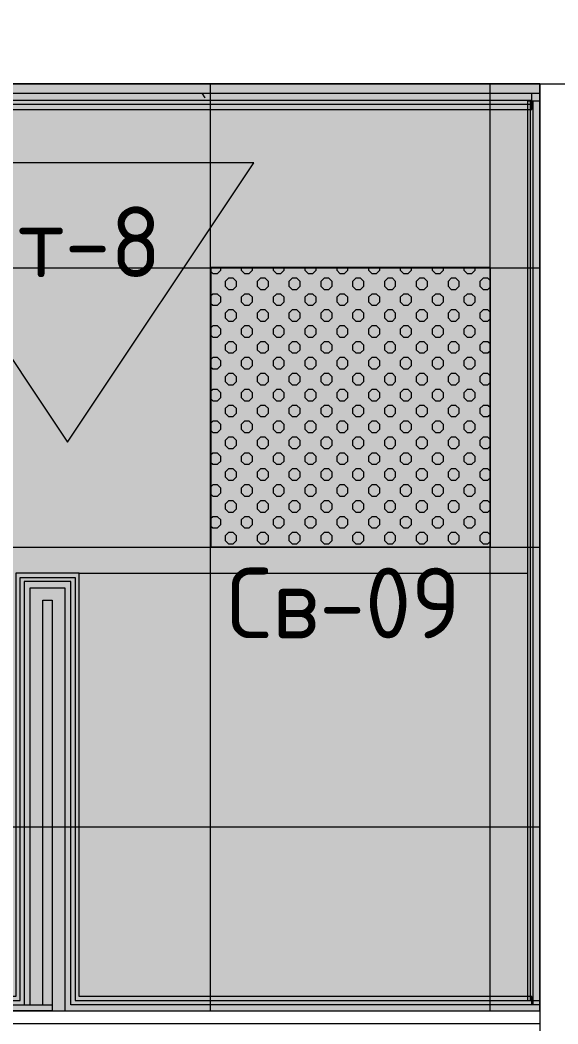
# Model space of a CAD drawing. Header units: millimetres. Extents: x -13069 to 207500, y -71366 to 56785.
# Drawn here: x 142184 to 143338, y 17334 to 19489 of the extents above; entities that cross this region are included whole.
import ezdxf

# ---------------------------------------------------------------- set-up
doc = ezdxf.new("R2010")
doc.units = ezdxf.units.MM
for name, color, linetype in [('PDF _Подложка без мебели', 7, 'Continuous'), ('PDF _Потолки - марка', 7, 'Continuous'), ('PDF _Текст', 7, 'Continuous')]:
    doc.layers.add(name, color=color, linetype=linetype)
doc.layers.add('PDF _Потолки', color=7, linetype='Continuous', lineweight=5, true_color=0x535353)
doc.layers.add('PDF _светильники', color=7, linetype='Continuous', true_color=0xffffff)
doc.styles.add('PDF GOST Common', font='GOST_Common.ttf')

msp = doc.modelspace()

# ---------------------------------------------------------------- linework, layer by layer
at = {"layer": 'PDF _Подложка без мебели', "lineweight": 18}
for points in [[(135486.622, 22410.943), (135410.621, 22410.943), (135486.622, 22410.943), (135486.622, 22470.941), (135410.621, 22470.941), (135486.622, 22470.941), (135486.622, 22410.943), (135486.622, 22080.941), (136789.421, 22080.941), (136789.421, 19352.841), (149722.02, 19352.841), (149722.02, 22147.842), (149690.422, 22147.842), (149690.519, 22119.644), (149838.92, 22119.644)], [(136789.421, 19352.841), (136789.421, 19332.842), (143299.522, 19332.842)], [(140089.72, 19332.842), (140089.72, 19297.842), (143282.023, 19297.842), (143282.023, 19332.842)], [(142580.522, 19322.842), (142574.723, 19332.842)], [(143299.522, 19352.841), (143299.522, 15292.443), (143419.523, 15292.443), (143419.523, 19352.841)], [(140085.722, 17384.341), (140089.72, 17384.341), (141133.525, 17384.341), (141133.525, 18292.843), (141251.524, 18292.843), (141251.524, 17384.341), (142183.525, 17384.341), (142183.525, 18292.843), (142301.524, 18292.843), (142301.524, 17384.341), (143282.023, 17384.341), (143284.52, 17384.341), (143299.522, 17384.341), (143299.522, 19315.341), (143284.52, 19315.341), (143272.52, 19315.341), (143272.52, 17384.341)], [(140089.72, 19317.843), (143282.023, 19317.843)], [(142580.522, 19322.842), (142580.522, 19322.842)], [(143278.52, 19315.341), (143278.52, 17384.341)], [(143284.52, 19315.341), (143284.52, 17384.341), (143284.52, 17375.341), (143282.023, 17376.943)], [(140089.72, 19308.843), (143282.023, 19308.843)], [(143282.023, 17375.341), (143282.023, 17393.344), (142310.52, 17393.344), (142310.52, 18301.843), (142174.522, 18301.843), (142174.522, 17393.344), (141260.52, 17393.344), (141260.52, 18301.843), (141124.522, 18301.843)], [(142310.52, 18301.843), (143272.52, 18301.843)], [(141142.521, 17375.341), (141142.521, 18283.843), (141242.521, 18283.843), (141242.521, 17375.341), (142252.525, 17375.341)], [(143299.522, 17375.341), (142292.521, 17375.341), (142292.521, 18283.843), (142192.521, 18283.843), (142192.521, 17375.341)], [(142232.524, 17375.341), (142232.524, 18243.841), (142252.525, 18243.841), (142252.525, 17375.341), (142252.525, 17362.341), (141229.521, 17362.341), (141229.521, 18262.341), (141155.522, 18262.341), (141155.522, 17375.341)], [(142205.522, 17375.341), (142205.522, 18270.843), (142279.521, 18270.843), (142279.521, 17362.341), (143299.522, 17362.341)], [(140085.722, 17335.342), (143299.522, 17335.342)]]:
    msp.add_lwpolyline(points, dxfattribs=at)
at = {"layer": 'PDF _Потолки', "color": 7, "lineweight": 13}
msp.add_lwpolyline([(140085.722, 19352.841), (140085.722, 17362.341), (143299.522, 17362.341), (143299.522, 19352.841)], close=True, dxfattribs=at)
for points in [[(142592.619, 17362.341), (142592.619, 19352.841)], [(143192.619, 17362.341), (143192.619, 19352.841)], [(140085.722, 18957.543), (143299.522, 18957.543)], [(140085.722, 18357.543), (143299.522, 18357.543)], [(140085.722, 17757.543), (143299.522, 17757.543)]]:
    msp.add_lwpolyline(points, dxfattribs=at)
at = {"layer": 'PDF _Потолки', "color": 254, "lineweight": 0, "true_color": 0xcae6ff, "transparency": 33554559}
msp.add_solid([(140085.722, 19352.841), (143299.522, 19352.841), (140085.722, 17362.341), (143299.522, 17362.341)], dxfattribs=at)
at = {"layer": 'PDF _Потолки - марка', "lineweight": 13}
msp.add_lwpolyline([(142685.124, 19182.943), (141885.124, 19182.943), (142285.124, 18582.943)], close=True, dxfattribs=at)
at = {"layer": 'PDF _Потолки - марка', "color": 7, "lineweight": 0, "true_color": 0xffffff, "transparency": 33554559}
msp.add_solid([(142685.221, 19182.943), (141885.221, 19182.943), (142285.221, 18582.943)], dxfattribs=at)
at = {"layer": 'PDF _светильники', "lineweight": 20}
for points in [[(142593.022, 18949.441), (142597.02, 18945.443), (142607.023, 18945.443), (142614.122, 18952.542), (142614.122, 18958.541)], [(142658.219, 18958.541), (142658.219, 18952.542), (142665.324, 18945.443), (142675.322, 18945.443), (142682.42, 18952.542), (142682.42, 18958.541)], [(142726.524, 18958.541), (142726.524, 18952.542), (142733.622, 18945.443), (142743.62, 18945.443), (142750.724, 18952.542), (142750.724, 18958.541)], [(142794.822, 18958.541), (142794.822, 18952.542), (142801.921, 18945.443), (142811.924, 18945.443), (142818.919, 18952.542), (142818.919, 18958.541)], [(142863.121, 18958.541), (142863.121, 18952.542), (142870.219, 18945.443), (142880.223, 18945.443), (142887.223, 18952.542), (142887.223, 18958.541)], [(142931.419, 18958.541), (142931.419, 18952.542), (142938.42, 18945.443), (142948.423, 18945.443), (142955.522, 18952.542), (142955.522, 18958.541)], [(142999.723, 18958.541), (142999.723, 18952.542), (143006.724, 18945.443), (143016.722, 18945.443), (143023.82, 18952.542), (143023.82, 18958.541)], [(143067.924, 18958.541), (143067.924, 18952.542), (143075.022, 18945.443), (143085.02, 18945.443), (143092.124, 18952.542), (143092.124, 18958.541)], [(143136.222, 18958.541), (143136.222, 18952.542), (143143.321, 18945.443), (143153.324, 18945.443), (143160.423, 18952.542), (143160.423, 18958.541)], [(143193.022, 18929.843), (143187.425, 18935.443), (143177.421, 18935.443), (143170.42, 18928.442), (143170.42, 18918.441), (143177.421, 18911.343), (143187.425, 18911.343), (143193.022, 18916.943)], [(142593.022, 18881.143), (142597.02, 18877.142), (142607.023, 18877.142), (142614.122, 18884.243), (142614.122, 18894.241), (142607.023, 18901.342), (142597.02, 18901.342), (142593.022, 18897.341)], [(143193.022, 18861.642), (143187.425, 18867.141), (143177.421, 18867.141), (143170.42, 18860.144), (143170.42, 18850.143), (143177.421, 18843.041), (143187.425, 18843.041), (143193.022, 18848.641)], [(142593.022, 18812.942), (142597.02, 18808.941), (142607.023, 18808.941), (142614.122, 18815.942), (142614.122, 18825.942), (142607.023, 18833.041), (142597.02, 18833.041), (142593.022, 18829.043)], [(143193.022, 18793.344), (143187.425, 18798.944), (143177.421, 18798.944), (143170.42, 18791.842), (143170.42, 18781.842), (143177.421, 18774.743), (143187.425, 18774.743), (143193.022, 18780.343)], [(142593.022, 18744.644), (142597.02, 18740.643), (142607.023, 18740.643), (142614.122, 18747.741), (142614.122, 18757.742), (142607.023, 18764.743), (142597.02, 18764.743), (142593.022, 18760.742)], [(143193.022, 18725.042), (143187.425, 18730.642), (143177.421, 18730.642), (143170.42, 18723.541), (143170.42, 18713.543), (143177.421, 18706.442), (143187.425, 18706.442), (143193.022, 18712.042)], [(142593.022, 18676.342), (142597.02, 18672.341), (142607.023, 18672.341), (142614.122, 18679.443), (142614.122, 18689.443), (142607.023, 18696.441), (142597.02, 18696.441), (142593.022, 18692.443)], [(143193.022, 18656.741), (143187.425, 18662.341), (143177.421, 18662.341), (143170.42, 18655.242), (143170.42, 18645.242), (143177.421, 18638.241), (143187.425, 18638.241), (143193.022, 18643.743)], [(142593.022, 18608.041), (142597.02, 18604.043), (142607.023, 18604.043), (142614.122, 18611.141), (142614.122, 18621.142), (142607.023, 18628.243), (142597.02, 18628.243), (142593.022, 18624.243)], [(143193.022, 18588.442), (143187.425, 18594.042), (143177.421, 18594.042), (143170.42, 18586.941), (143170.42, 18576.943), (143177.421, 18569.943), (143187.425, 18569.943), (143193.022, 18575.543)], [(142593.022, 18539.743), (142597.02, 18535.742), (142607.023, 18535.742), (142614.122, 18542.843), (142614.122, 18552.841), (142607.023, 18559.942), (142597.02, 18559.942), (142593.022, 18555.941)], [(143193.022, 18520.141), (143187.425, 18525.741), (143177.421, 18525.741), (143170.42, 18518.743), (143170.42, 18508.743), (143177.421, 18501.641), (143187.425, 18501.641), (143193.022, 18507.241)], [(142593.022, 18471.441), (142597.02, 18467.443), (142607.023, 18467.443), (142614.122, 18474.542), (142614.122, 18484.542), (142607.023, 18491.641), (142597.02, 18491.641), (142593.022, 18487.643)], [(143193.022, 18451.943), (143187.425, 18457.443), (143177.421, 18457.443), (143170.42, 18450.442), (143170.42, 18440.441), (143177.421, 18433.343), (143187.425, 18433.343), (143193.022, 18438.943)], [(142593.022, 18403.243), (142597.02, 18399.243), (142607.023, 18399.243), (142614.122, 18406.243), (142614.122, 18416.241), (142607.023, 18423.342), (142597.02, 18423.342), (142593.022, 18419.342)], [(143193.022, 18383.642), (143187.425, 18389.242), (143177.421, 18389.242), (143170.42, 18382.144), (143170.42, 18372.143), (143177.421, 18365.042), (143187.425, 18365.042), (143193.022, 18370.642)]]:
    msp.add_lwpolyline(points, dxfattribs=at)
at = {"layer": 'PDF _светильники', "color": 7, "lineweight": 13}
msp.add_lwpolyline([(142593.022, 18358.541), (143193.022, 18358.541), (143193.022, 18958.541), (142593.022, 18958.541)], close=True, dxfattribs=at)
at = {"layer": 'PDF _светильники', "lineweight": 20}
for points in [[(142648.222, 18928.442), (142641.221, 18935.443), (142631.224, 18935.443), (142624.119, 18928.442), (142624.119, 18918.441), (142631.224, 18911.343), (142641.221, 18911.343), (142648.222, 18918.441)], [(142716.52, 18928.442), (142709.422, 18935.443), (142699.424, 18935.443), (142692.424, 18928.442), (142692.424, 18918.441), (142699.424, 18911.343), (142709.422, 18911.343), (142716.52, 18918.441)], [(142784.825, 18928.442), (142777.72, 18935.443), (142767.723, 18935.443), (142760.722, 18928.442), (142760.722, 18918.441), (142767.723, 18911.343), (142777.72, 18911.343), (142784.825, 18918.441)], [(142853.123, 18928.442), (142846.025, 18935.443), (142836.021, 18935.443), (142828.923, 18928.442), (142828.923, 18918.441), (142836.021, 18911.343), (142846.025, 18911.343), (142853.123, 18918.441)], [(142921.421, 18928.442), (142914.323, 18935.443), (142904.319, 18935.443), (142897.221, 18928.442), (142897.221, 18918.441), (142904.319, 18911.343), (142914.323, 18911.343), (142921.421, 18918.441)], [(142989.72, 18928.442), (142982.621, 18935.443), (142972.624, 18935.443), (142965.519, 18928.442), (142965.519, 18918.441), (142972.624, 18911.343), (142982.621, 18911.343), (142989.72, 18918.441)], [(143057.92, 18928.442), (143050.92, 18935.443), (143040.922, 18935.443), (143033.824, 18928.442), (143033.824, 18918.441), (143040.922, 18911.343), (143050.92, 18911.343), (143057.92, 18918.441)], [(143126.225, 18928.442), (143119.224, 18935.443), (143109.22, 18935.443), (143102.122, 18928.442), (143102.122, 18918.441), (143109.22, 18911.343), (143119.224, 18911.343), (143126.225, 18918.441)], [(142682.42, 18894.241), (142675.322, 18901.342), (142665.324, 18901.342), (142658.219, 18894.241), (142658.219, 18884.243), (142665.324, 18877.142), (142675.322, 18877.142), (142682.42, 18884.243)], [(142750.724, 18894.241), (142743.62, 18901.342), (142733.622, 18901.342), (142726.524, 18894.241), (142726.524, 18884.243), (142733.622, 18877.142), (142743.62, 18877.142), (142750.724, 18884.243)], [(142818.919, 18894.241), (142811.924, 18901.342), (142801.921, 18901.342), (142794.822, 18894.241), (142794.822, 18884.243), (142801.921, 18877.142), (142811.924, 18877.142), (142818.919, 18884.243)], [(142887.223, 18894.241), (142880.223, 18901.342), (142870.219, 18901.342), (142863.121, 18894.241), (142863.121, 18884.243), (142870.219, 18877.142), (142880.223, 18877.142), (142887.223, 18884.243)], [(142955.522, 18894.241), (142948.423, 18901.342), (142938.42, 18901.342), (142931.419, 18894.241), (142931.419, 18884.243), (142938.42, 18877.142), (142948.423, 18877.142), (142955.522, 18884.243)], [(143023.82, 18894.241), (143016.722, 18901.342), (143006.724, 18901.342), (142999.723, 18894.241), (142999.723, 18884.243), (143006.724, 18877.142), (143016.722, 18877.142), (143023.82, 18884.243)], [(143092.124, 18894.241), (143085.02, 18901.342), (143075.022, 18901.342), (143067.924, 18894.241), (143067.924, 18884.243), (143075.022, 18877.142), (143085.02, 18877.142), (143092.124, 18884.243)], [(143160.423, 18894.241), (143153.324, 18901.342), (143143.321, 18901.342), (143136.222, 18894.241), (143136.222, 18884.243), (143143.321, 18877.142), (143153.324, 18877.142), (143160.423, 18884.243)], [(142648.222, 18860.144), (142641.221, 18867.141), (142631.224, 18867.141), (142624.119, 18860.144), (142624.119, 18850.143), (142631.224, 18843.041), (142641.221, 18843.041), (142648.222, 18850.143)], [(142716.52, 18860.144), (142709.422, 18867.141), (142699.424, 18867.141), (142692.424, 18860.144), (142692.424, 18850.143), (142699.424, 18843.041), (142709.422, 18843.041), (142716.52, 18850.143)], [(142784.825, 18860.144), (142777.72, 18867.141), (142767.723, 18867.141), (142760.722, 18860.144), (142760.722, 18850.143), (142767.723, 18843.041), (142777.72, 18843.041), (142784.825, 18850.143)], [(142853.123, 18860.144), (142846.025, 18867.141), (142836.021, 18867.141), (142828.923, 18860.144), (142828.923, 18850.143), (142836.021, 18843.041), (142846.025, 18843.041), (142853.123, 18850.143)], [(142921.421, 18860.144), (142914.323, 18867.141), (142904.319, 18867.141), (142897.221, 18860.144), (142897.221, 18850.143), (142904.319, 18843.041), (142914.323, 18843.041), (142921.421, 18850.143)], [(142989.72, 18860.144), (142982.621, 18867.141), (142972.624, 18867.141), (142965.519, 18860.144), (142965.519, 18850.143), (142972.624, 18843.041), (142982.621, 18843.041), (142989.72, 18850.143)], [(143057.92, 18860.144), (143050.92, 18867.141), (143040.922, 18867.141), (143033.824, 18860.144), (143033.824, 18850.143), (143040.922, 18843.041), (143050.92, 18843.041), (143057.92, 18850.143)], [(143126.225, 18860.144), (143119.224, 18867.141), (143109.22, 18867.141), (143102.122, 18860.144), (143102.122, 18850.143), (143109.22, 18843.041), (143119.224, 18843.041), (143126.225, 18850.143)], [(142682.42, 18825.942), (142675.322, 18833.041), (142665.324, 18833.041), (142658.219, 18825.942), (142658.219, 18815.942), (142665.324, 18808.941), (142675.322, 18808.941), (142682.42, 18815.942)], [(142750.724, 18825.942), (142743.62, 18833.041), (142733.622, 18833.041), (142726.524, 18825.942), (142726.524, 18815.942), (142733.622, 18808.941), (142743.62, 18808.941), (142750.724, 18815.942)], [(142818.919, 18825.942), (142811.924, 18833.041), (142801.921, 18833.041), (142794.822, 18825.942), (142794.822, 18815.942), (142801.921, 18808.941), (142811.924, 18808.941), (142818.919, 18815.942)], [(142887.223, 18825.942), (142880.223, 18833.041), (142870.219, 18833.041), (142863.121, 18825.942), (142863.121, 18815.942), (142870.219, 18808.941), (142880.223, 18808.941), (142887.223, 18815.942)], [(142955.522, 18825.942), (142948.423, 18833.041), (142938.42, 18833.041), (142931.419, 18825.942), (142931.419, 18815.942), (142938.42, 18808.941), (142948.423, 18808.941), (142955.522, 18815.942)], [(143023.82, 18825.942), (143016.722, 18833.041), (143006.724, 18833.041), (142999.723, 18825.942), (142999.723, 18815.942), (143006.724, 18808.941), (143016.722, 18808.941), (143023.82, 18815.942)], [(143092.124, 18825.942), (143085.02, 18833.041), (143075.022, 18833.041), (143067.924, 18825.942), (143067.924, 18815.942), (143075.022, 18808.941), (143085.02, 18808.941), (143092.124, 18815.942)], [(143160.423, 18825.942), (143153.324, 18833.041), (143143.321, 18833.041), (143136.222, 18825.942), (143136.222, 18815.942), (143143.321, 18808.941), (143153.324, 18808.941), (143160.423, 18815.942)], [(142648.222, 18791.842), (142641.221, 18798.944), (142631.224, 18798.944), (142624.119, 18791.842), (142624.119, 18781.842), (142631.224, 18774.743), (142641.221, 18774.743), (142648.222, 18781.842)], [(142716.52, 18791.842), (142709.422, 18798.944), (142699.424, 18798.944), (142692.424, 18791.842), (142692.424, 18781.842), (142699.424, 18774.743), (142709.422, 18774.743), (142716.52, 18781.842)], [(142784.825, 18791.842), (142777.72, 18798.944), (142767.723, 18798.944), (142760.722, 18791.842), (142760.722, 18781.842), (142767.723, 18774.743), (142777.72, 18774.743), (142784.825, 18781.842)], [(142853.123, 18791.842), (142846.025, 18798.944), (142836.021, 18798.944), (142828.923, 18791.842), (142828.923, 18781.842), (142836.021, 18774.743), (142846.025, 18774.743), (142853.123, 18781.842)], [(142921.421, 18791.842), (142914.323, 18798.944), (142904.319, 18798.944), (142897.221, 18791.842), (142897.221, 18781.842), (142904.319, 18774.743), (142914.323, 18774.743), (142921.421, 18781.842)], [(142989.72, 18791.842), (142982.621, 18798.944), (142972.624, 18798.944), (142965.519, 18791.842), (142965.519, 18781.842), (142972.624, 18774.743), (142982.621, 18774.743), (142989.72, 18781.842)], [(143057.92, 18791.842), (143050.92, 18798.944), (143040.922, 18798.944), (143033.824, 18791.842), (143033.824, 18781.842), (143040.922, 18774.743), (143050.92, 18774.743), (143057.92, 18781.842)], [(143126.225, 18791.842), (143119.224, 18798.944), (143109.22, 18798.944), (143102.122, 18791.842), (143102.122, 18781.842), (143109.22, 18774.743), (143119.224, 18774.743), (143126.225, 18781.842)], [(142682.42, 18757.742), (142675.322, 18764.743), (142665.324, 18764.743), (142658.219, 18757.742), (142658.219, 18747.741), (142665.324, 18740.643), (142675.322, 18740.643), (142682.42, 18747.741)], [(142750.724, 18757.742), (142743.62, 18764.743), (142733.622, 18764.743), (142726.524, 18757.742), (142726.524, 18747.741), (142733.622, 18740.643), (142743.62, 18740.643), (142750.724, 18747.741)], [(142818.919, 18757.742), (142811.924, 18764.743), (142801.921, 18764.743), (142794.822, 18757.742), (142794.822, 18747.741), (142801.921, 18740.643), (142811.924, 18740.643), (142818.919, 18747.741)], [(142887.223, 18757.742), (142880.223, 18764.743), (142870.219, 18764.743), (142863.121, 18757.742), (142863.121, 18747.741), (142870.219, 18740.643), (142880.223, 18740.643), (142887.223, 18747.741)], [(142955.522, 18757.742), (142948.423, 18764.743), (142938.42, 18764.743), (142931.419, 18757.742), (142931.419, 18747.741), (142938.42, 18740.643), (142948.423, 18740.643), (142955.522, 18747.741)], [(143023.82, 18757.742), (143016.722, 18764.743), (143006.724, 18764.743), (142999.723, 18757.742), (142999.723, 18747.741), (143006.724, 18740.643), (143016.722, 18740.643), (143023.82, 18747.741)], [(143092.124, 18757.742), (143085.02, 18764.743), (143075.022, 18764.743), (143067.924, 18757.742), (143067.924, 18747.741), (143075.022, 18740.643), (143085.02, 18740.643), (143092.124, 18747.741)], [(143160.423, 18757.742), (143153.324, 18764.743), (143143.321, 18764.743), (143136.222, 18757.742), (143136.222, 18747.741), (143143.321, 18740.643), (143153.324, 18740.643), (143160.423, 18747.741)], [(142648.222, 18723.541), (142641.221, 18730.642), (142631.224, 18730.642), (142624.119, 18723.541), (142624.119, 18713.543), (142631.224, 18706.442), (142641.221, 18706.442), (142648.222, 18713.543)], [(142716.52, 18723.541), (142709.422, 18730.642), (142699.424, 18730.642), (142692.424, 18723.541), (142692.424, 18713.543), (142699.424, 18706.442), (142709.422, 18706.442), (142716.52, 18713.543)], [(142784.825, 18723.541), (142777.72, 18730.642), (142767.723, 18730.642), (142760.722, 18723.541), (142760.722, 18713.543), (142767.723, 18706.442), (142777.72, 18706.442), (142784.825, 18713.543)], [(142853.123, 18723.541), (142846.025, 18730.642), (142836.021, 18730.642), (142828.923, 18723.541), (142828.923, 18713.543), (142836.021, 18706.442), (142846.025, 18706.442), (142853.123, 18713.543)], [(142921.421, 18723.541), (142914.323, 18730.642), (142904.319, 18730.642), (142897.221, 18723.541), (142897.221, 18713.543), (142904.319, 18706.442), (142914.323, 18706.442), (142921.421, 18713.543)], [(142989.72, 18723.541), (142982.621, 18730.642), (142972.624, 18730.642), (142965.519, 18723.541), (142965.519, 18713.543), (142972.624, 18706.442), (142982.621, 18706.442), (142989.72, 18713.543)], [(143057.92, 18723.541), (143050.92, 18730.642), (143040.922, 18730.642), (143033.824, 18723.541), (143033.824, 18713.543), (143040.922, 18706.442), (143050.92, 18706.442), (143057.92, 18713.543)], [(143126.225, 18723.541), (143119.224, 18730.642), (143109.22, 18730.642), (143102.122, 18723.541), (143102.122, 18713.543), (143109.22, 18706.442), (143119.224, 18706.442), (143126.225, 18713.543)], [(142682.42, 18689.443), (142675.322, 18696.441), (142665.324, 18696.441), (142658.219, 18689.443), (142658.219, 18679.443), (142665.324, 18672.341), (142675.322, 18672.341), (142682.42, 18679.443)], [(142750.724, 18689.443), (142743.62, 18696.441), (142733.622, 18696.441), (142726.524, 18689.443), (142726.524, 18679.443), (142733.622, 18672.341), (142743.62, 18672.341), (142750.724, 18679.443)], [(142818.919, 18689.443), (142811.924, 18696.441), (142801.921, 18696.441), (142794.822, 18689.443), (142794.822, 18679.443), (142801.921, 18672.341), (142811.924, 18672.341), (142818.919, 18679.443)], [(142887.223, 18689.443), (142880.223, 18696.441), (142870.219, 18696.441), (142863.121, 18689.443), (142863.121, 18679.443), (142870.219, 18672.341), (142880.223, 18672.341), (142887.223, 18679.443)], [(142955.522, 18689.443), (142948.423, 18696.441), (142938.42, 18696.441), (142931.419, 18689.443), (142931.419, 18679.443), (142938.42, 18672.341), (142948.423, 18672.341), (142955.522, 18679.443)], [(143023.82, 18689.443), (143016.722, 18696.441), (143006.724, 18696.441), (142999.723, 18689.443), (142999.723, 18679.443), (143006.724, 18672.341), (143016.722, 18672.341), (143023.82, 18679.443)], [(143092.124, 18689.443), (143085.02, 18696.441), (143075.022, 18696.441), (143067.924, 18689.443), (143067.924, 18679.443), (143075.022, 18672.341), (143085.02, 18672.341), (143092.124, 18679.443)], [(143160.423, 18689.443), (143153.324, 18696.441), (143143.321, 18696.441), (143136.222, 18689.443), (143136.222, 18679.443), (143143.321, 18672.341), (143153.324, 18672.341), (143160.423, 18679.443)], [(142648.222, 18655.242), (142641.221, 18662.341), (142631.224, 18662.341), (142624.119, 18655.242), (142624.119, 18645.242), (142631.224, 18638.241), (142641.221, 18638.241), (142648.222, 18645.242)], [(142716.52, 18655.242), (142709.422, 18662.341), (142699.424, 18662.341), (142692.424, 18655.242), (142692.424, 18645.242), (142699.424, 18638.241), (142709.422, 18638.241), (142716.52, 18645.242)], [(142784.825, 18655.242), (142777.72, 18662.341), (142767.723, 18662.341), (142760.722, 18655.242), (142760.722, 18645.242), (142767.723, 18638.241), (142777.72, 18638.241), (142784.825, 18645.242)], [(142853.123, 18655.242), (142846.025, 18662.341), (142836.021, 18662.341), (142828.923, 18655.242), (142828.923, 18645.242), (142836.021, 18638.241), (142846.025, 18638.241), (142853.123, 18645.242)], [(142921.421, 18655.242), (142914.323, 18662.341), (142904.319, 18662.341), (142897.221, 18655.242), (142897.221, 18645.242), (142904.319, 18638.241), (142914.323, 18638.241), (142921.421, 18645.242)], [(142989.72, 18655.242), (142982.621, 18662.341), (142972.624, 18662.341), (142965.519, 18655.242), (142965.519, 18645.242), (142972.624, 18638.241), (142982.621, 18638.241), (142989.72, 18645.242)], [(143057.92, 18655.242), (143050.92, 18662.341), (143040.922, 18662.341), (143033.824, 18655.242), (143033.824, 18645.242), (143040.922, 18638.241), (143050.92, 18638.241), (143057.92, 18645.242)], [(143126.225, 18655.242), (143119.224, 18662.341), (143109.22, 18662.341), (143102.122, 18655.242), (143102.122, 18645.242), (143109.22, 18638.241), (143119.224, 18638.241), (143126.225, 18645.242)], [(142682.42, 18621.142), (142675.322, 18628.243), (142665.324, 18628.243), (142658.219, 18621.142), (142658.219, 18611.141), (142665.324, 18604.043), (142675.322, 18604.043), (142682.42, 18611.141)], [(142750.724, 18621.142), (142743.62, 18628.243), (142733.622, 18628.243), (142726.524, 18621.142), (142726.524, 18611.141), (142733.622, 18604.043), (142743.62, 18604.043), (142750.724, 18611.141)], [(142818.919, 18621.142), (142811.924, 18628.243), (142801.921, 18628.243), (142794.822, 18621.142), (142794.822, 18611.141), (142801.921, 18604.043), (142811.924, 18604.043), (142818.919, 18611.141)], [(142887.223, 18621.142), (142880.223, 18628.243), (142870.219, 18628.243), (142863.121, 18621.142), (142863.121, 18611.141), (142870.219, 18604.043), (142880.223, 18604.043), (142887.223, 18611.141)], [(142955.522, 18621.142), (142948.423, 18628.243), (142938.42, 18628.243), (142931.419, 18621.142), (142931.419, 18611.141), (142938.42, 18604.043), (142948.423, 18604.043), (142955.522, 18611.141)], [(143023.82, 18621.142), (143016.722, 18628.243), (143006.724, 18628.243), (142999.723, 18621.142), (142999.723, 18611.141), (143006.724, 18604.043), (143016.722, 18604.043), (143023.82, 18611.141)], [(143092.124, 18621.142), (143085.02, 18628.243), (143075.022, 18628.243), (143067.924, 18621.142), (143067.924, 18611.141), (143075.022, 18604.043), (143085.02, 18604.043), (143092.124, 18611.141)], [(143160.423, 18621.142), (143153.324, 18628.243), (143143.321, 18628.243), (143136.222, 18621.142), (143136.222, 18611.141), (143143.321, 18604.043), (143153.324, 18604.043), (143160.423, 18611.141)], [(142648.222, 18586.941), (142641.221, 18594.042), (142631.224, 18594.042), (142624.119, 18586.941), (142624.119, 18576.943), (142631.224, 18569.943), (142641.221, 18569.943), (142648.222, 18576.943)], [(142716.52, 18586.941), (142709.422, 18594.042), (142699.424, 18594.042), (142692.424, 18586.941), (142692.424, 18576.943), (142699.424, 18569.943), (142709.422, 18569.943), (142716.52, 18576.943)], [(142784.825, 18586.941), (142777.72, 18594.042), (142767.723, 18594.042), (142760.722, 18586.941), (142760.722, 18576.943), (142767.723, 18569.943), (142777.72, 18569.943), (142784.825, 18576.943)], [(142853.123, 18586.941), (142846.025, 18594.042), (142836.021, 18594.042), (142828.923, 18586.941), (142828.923, 18576.943), (142836.021, 18569.943), (142846.025, 18569.943), (142853.123, 18576.943)], [(142921.421, 18586.941), (142914.323, 18594.042), (142904.319, 18594.042), (142897.221, 18586.941), (142897.221, 18576.943), (142904.319, 18569.943), (142914.323, 18569.943), (142921.421, 18576.943)], [(142989.72, 18586.941), (142982.621, 18594.042), (142972.624, 18594.042), (142965.519, 18586.941), (142965.519, 18576.943), (142972.624, 18569.943), (142982.621, 18569.943), (142989.72, 18576.943)], [(143057.92, 18586.941), (143050.92, 18594.042), (143040.922, 18594.042), (143033.824, 18586.941), (143033.824, 18576.943), (143040.922, 18569.943), (143050.92, 18569.943), (143057.92, 18576.943)], [(143126.225, 18586.941), (143119.224, 18594.042), (143109.22, 18594.042), (143102.122, 18586.941), (143102.122, 18576.943), (143109.22, 18569.943), (143119.224, 18569.943), (143126.225, 18576.943)], [(142682.42, 18552.841), (142675.322, 18559.942), (142665.324, 18559.942), (142658.219, 18552.841), (142658.219, 18542.843), (142665.324, 18535.742), (142675.322, 18535.742), (142682.42, 18542.843)], [(142750.724, 18552.841), (142743.62, 18559.942), (142733.622, 18559.942), (142726.524, 18552.841), (142726.524, 18542.843), (142733.622, 18535.742), (142743.62, 18535.742), (142750.724, 18542.843)], [(142818.919, 18552.841), (142811.924, 18559.942), (142801.921, 18559.942), (142794.822, 18552.841), (142794.822, 18542.843), (142801.921, 18535.742), (142811.924, 18535.742), (142818.919, 18542.843)], [(142887.223, 18552.841), (142880.223, 18559.942), (142870.219, 18559.942), (142863.121, 18552.841), (142863.121, 18542.843), (142870.219, 18535.742), (142880.223, 18535.742), (142887.223, 18542.843)], [(142955.522, 18552.841), (142948.423, 18559.942), (142938.42, 18559.942), (142931.419, 18552.841), (142931.419, 18542.843), (142938.42, 18535.742), (142948.423, 18535.742), (142955.522, 18542.843)], [(143023.82, 18552.841), (143016.722, 18559.942), (143006.724, 18559.942), (142999.723, 18552.841), (142999.723, 18542.843), (143006.724, 18535.742), (143016.722, 18535.742), (143023.82, 18542.843)], [(143092.124, 18552.841), (143085.02, 18559.942), (143075.022, 18559.942), (143067.924, 18552.841), (143067.924, 18542.843), (143075.022, 18535.742), (143085.02, 18535.742), (143092.124, 18542.843)], [(143160.423, 18552.841), (143153.324, 18559.942), (143143.321, 18559.942), (143136.222, 18552.841), (143136.222, 18542.843), (143143.321, 18535.742), (143153.324, 18535.742), (143160.423, 18542.843)], [(142648.222, 18518.743), (142641.221, 18525.741), (142631.224, 18525.741), (142624.119, 18518.743), (142624.119, 18508.743), (142631.224, 18501.641), (142641.221, 18501.641), (142648.222, 18508.743)], [(142716.52, 18518.743), (142709.422, 18525.741), (142699.424, 18525.741), (142692.424, 18518.743), (142692.424, 18508.743), (142699.424, 18501.641), (142709.422, 18501.641), (142716.52, 18508.743)], [(142784.825, 18518.743), (142777.72, 18525.741), (142767.723, 18525.741), (142760.722, 18518.743), (142760.722, 18508.743), (142767.723, 18501.641), (142777.72, 18501.641), (142784.825, 18508.743)], [(142853.123, 18518.743), (142846.025, 18525.741), (142836.021, 18525.741), (142828.923, 18518.743), (142828.923, 18508.743), (142836.021, 18501.641), (142846.025, 18501.641), (142853.123, 18508.743)], [(142921.421, 18518.743), (142914.323, 18525.741), (142904.319, 18525.741), (142897.221, 18518.743), (142897.221, 18508.743), (142904.319, 18501.641), (142914.323, 18501.641), (142921.421, 18508.743)], [(142989.72, 18518.743), (142982.621, 18525.741), (142972.624, 18525.741), (142965.519, 18518.743), (142965.519, 18508.743), (142972.624, 18501.641), (142982.621, 18501.641), (142989.72, 18508.743)], [(143057.92, 18518.743), (143050.92, 18525.741), (143040.922, 18525.741), (143033.824, 18518.743), (143033.824, 18508.743), (143040.922, 18501.641), (143050.92, 18501.641), (143057.92, 18508.743)], [(143126.225, 18518.743), (143119.224, 18525.741), (143109.22, 18525.741), (143102.122, 18518.743), (143102.122, 18508.743), (143109.22, 18501.641), (143119.224, 18501.641), (143126.225, 18508.743)], [(142682.42, 18484.542), (142675.322, 18491.641), (142665.324, 18491.641), (142658.219, 18484.542), (142658.219, 18474.542), (142665.324, 18467.443), (142675.322, 18467.443), (142682.42, 18474.542)], [(142750.724, 18484.542), (142743.62, 18491.641), (142733.622, 18491.641), (142726.524, 18484.542), (142726.524, 18474.542), (142733.622, 18467.443), (142743.62, 18467.443), (142750.724, 18474.542)], [(142818.919, 18484.542), (142811.924, 18491.641), (142801.921, 18491.641), (142794.822, 18484.542), (142794.822, 18474.542), (142801.921, 18467.443), (142811.924, 18467.443), (142818.919, 18474.542)], [(142887.223, 18484.542), (142880.223, 18491.641), (142870.219, 18491.641), (142863.121, 18484.542), (142863.121, 18474.542), (142870.219, 18467.443), (142880.223, 18467.443), (142887.223, 18474.542)], [(142955.522, 18484.542), (142948.423, 18491.641), (142938.42, 18491.641), (142931.419, 18484.542), (142931.419, 18474.542), (142938.42, 18467.443), (142948.423, 18467.443), (142955.522, 18474.542)], [(143023.82, 18484.542), (143016.722, 18491.641), (143006.724, 18491.641), (142999.723, 18484.542), (142999.723, 18474.542), (143006.724, 18467.443), (143016.722, 18467.443), (143023.82, 18474.542)], [(143092.124, 18484.542), (143085.02, 18491.641), (143075.022, 18491.641), (143067.924, 18484.542), (143067.924, 18474.542), (143075.022, 18467.443), (143085.02, 18467.443), (143092.124, 18474.542)], [(143160.423, 18484.542), (143153.324, 18491.641), (143143.321, 18491.641), (143136.222, 18484.542), (143136.222, 18474.542), (143143.321, 18467.443), (143153.324, 18467.443), (143160.423, 18474.542)], [(142648.222, 18450.442), (142641.221, 18457.443), (142631.224, 18457.443), (142624.119, 18450.442), (142624.119, 18440.441), (142631.224, 18433.343), (142641.221, 18433.343), (142648.222, 18440.441)], [(142716.52, 18450.442), (142709.422, 18457.443), (142699.424, 18457.443), (142692.424, 18450.442), (142692.424, 18440.441), (142699.424, 18433.343), (142709.422, 18433.343), (142716.52, 18440.441)], [(142784.825, 18450.442), (142777.72, 18457.443), (142767.723, 18457.443), (142760.722, 18450.442), (142760.722, 18440.441), (142767.723, 18433.343), (142777.72, 18433.343), (142784.825, 18440.441)], [(142853.123, 18450.442), (142846.025, 18457.443), (142836.021, 18457.443), (142828.923, 18450.442), (142828.923, 18440.441), (142836.021, 18433.343), (142846.025, 18433.343), (142853.123, 18440.441)], [(142921.421, 18450.442), (142914.323, 18457.443), (142904.319, 18457.443), (142897.221, 18450.442), (142897.221, 18440.441), (142904.319, 18433.343), (142914.323, 18433.343), (142921.421, 18440.441)], [(142989.72, 18450.442), (142982.621, 18457.443), (142972.624, 18457.443), (142965.519, 18450.442), (142965.519, 18440.441), (142972.624, 18433.343), (142982.621, 18433.343), (142989.72, 18440.441)], [(143057.92, 18450.442), (143050.92, 18457.443), (143040.922, 18457.443), (143033.824, 18450.442), (143033.824, 18440.441), (143040.922, 18433.343), (143050.92, 18433.343), (143057.92, 18440.441)], [(143126.225, 18450.442), (143119.224, 18457.443), (143109.22, 18457.443), (143102.122, 18450.442), (143102.122, 18440.441), (143109.22, 18433.343), (143119.224, 18433.343), (143126.225, 18440.441)], [(142682.42, 18416.241), (142675.322, 18423.342), (142665.324, 18423.342), (142658.219, 18416.241), (142658.219, 18406.243), (142665.324, 18399.243), (142675.322, 18399.243), (142682.42, 18406.243)], [(142750.724, 18416.241), (142743.62, 18423.342), (142733.622, 18423.342), (142726.524, 18416.241), (142726.524, 18406.243), (142733.622, 18399.243), (142743.62, 18399.243), (142750.724, 18406.243)], [(142818.919, 18416.241), (142811.924, 18423.342), (142801.921, 18423.342), (142794.822, 18416.241), (142794.822, 18406.243), (142801.921, 18399.243), (142811.924, 18399.243), (142818.919, 18406.243)], [(142887.223, 18416.241), (142880.223, 18423.342), (142870.219, 18423.342), (142863.121, 18416.241), (142863.121, 18406.243), (142870.219, 18399.243), (142880.223, 18399.243), (142887.223, 18406.243)], [(142955.522, 18416.241), (142948.423, 18423.342), (142938.42, 18423.342), (142931.419, 18416.241), (142931.419, 18406.243), (142938.42, 18399.243), (142948.423, 18399.243), (142955.522, 18406.243)], [(143023.82, 18416.241), (143016.722, 18423.342), (143006.724, 18423.342), (142999.723, 18416.241), (142999.723, 18406.243), (143006.724, 18399.243), (143016.722, 18399.243), (143023.82, 18406.243)], [(143092.124, 18416.241), (143085.02, 18423.342), (143075.022, 18423.342), (143067.924, 18416.241), (143067.924, 18406.243), (143075.022, 18399.243), (143085.02, 18399.243), (143092.124, 18406.243)], [(143160.423, 18416.241), (143153.324, 18423.342), (143143.321, 18423.342), (143136.222, 18416.241), (143136.222, 18406.243), (143143.321, 18399.243), (143153.324, 18399.243), (143160.423, 18406.243)], [(142648.222, 18382.144), (142641.221, 18389.242), (142631.224, 18389.242), (142624.119, 18382.144), (142624.119, 18372.143), (142631.224, 18365.042), (142641.221, 18365.042), (142648.222, 18372.143)], [(142716.52, 18382.144), (142709.422, 18389.242), (142699.424, 18389.242), (142692.424, 18382.144), (142692.424, 18372.143), (142699.424, 18365.042), (142709.422, 18365.042), (142716.52, 18372.143)], [(142784.825, 18382.144), (142777.72, 18389.242), (142767.723, 18389.242), (142760.722, 18382.144), (142760.722, 18372.143), (142767.723, 18365.042), (142777.72, 18365.042), (142784.825, 18372.143)], [(142853.123, 18382.144), (142846.025, 18389.242), (142836.021, 18389.242), (142828.923, 18382.144), (142828.923, 18372.143), (142836.021, 18365.042), (142846.025, 18365.042), (142853.123, 18372.143)], [(142921.421, 18382.144), (142914.323, 18389.242), (142904.319, 18389.242), (142897.221, 18382.144), (142897.221, 18372.143), (142904.319, 18365.042), (142914.323, 18365.042), (142921.421, 18372.143)], [(142989.72, 18382.144), (142982.621, 18389.242), (142972.624, 18389.242), (142965.519, 18382.144), (142965.519, 18372.143), (142972.624, 18365.042), (142982.621, 18365.042), (142989.72, 18372.143)], [(143057.92, 18382.144), (143050.92, 18389.242), (143040.922, 18389.242), (143033.824, 18382.144), (143033.824, 18372.143), (143040.922, 18365.042), (143050.92, 18365.042), (143057.92, 18372.143)], [(143126.225, 18382.144), (143119.224, 18389.242), (143109.22, 18389.242), (143102.122, 18382.144), (143102.122, 18372.143), (143109.22, 18365.042), (143119.224, 18365.042), (143126.225, 18372.143)]]:
    msp.add_lwpolyline(points, close=True, dxfattribs=at)
at = {"layer": 'PDF _светильники', "color": 53, "lineweight": 0, "true_color": 0xf7e046, "transparency": 33554559}
msp.add_solid([(142593.022, 18358.541), (143193.022, 18358.541), (142593.022, 18958.541), (143193.022, 18958.541)], dxfattribs=at)

# ---------------------------------------------------------------- texts
at = {"layer": 'PDF _Текст', "char_height": 151.5063, "attachment_point": 4, "style": 'PDF GOST Common'}
for s, insert in [('Пт-8', (142050.242, 19013.404)), ('Св-09', (142627.737, 18238.002))]:
    msp.add_mtext(s, dxfattribs=dict(at, insert=insert))

doc.saveas('drawing.dxf')
